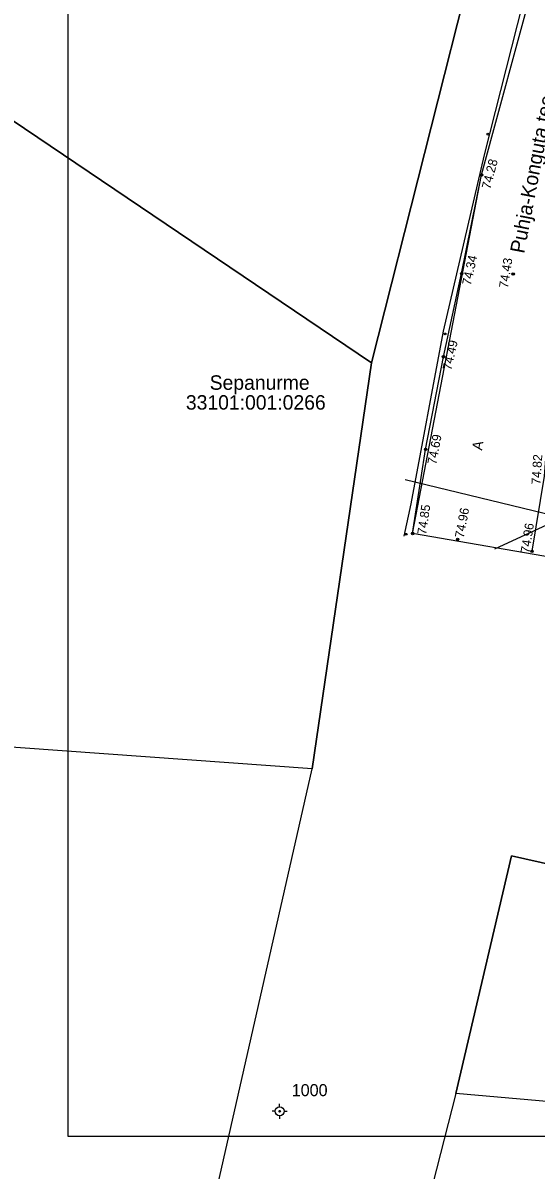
# Model space of a CAD drawing. Extents: x 634699 to 635451, y 6460026 to 6465351.
# Drawn here: x 635249.7 to 635292.2, y 6460842.3 to 6460937.5 of the extents above; entities that cross this region are included whole.
import ezdxf

# ---------------------------------------------------------------- set-up
doc = ezdxf.new("R2010")
doc.units = 0
for name, color, linetype in [('ALUSVORK', 7, 'Continuous'), ('KORGUS-EH2000', 7, 'Continuous'), ('KPOHULIIN', 7, 'Continuous'), ('MOOTMPUNKT', 7, 'Continuous'), ('MOOTPIIR', 7, 'Continuous'), ('PIIR', 7, 'Continuous'), ('SITRASS', 7, 'Continuous'), ('TEE', 7, 'Continuous'), ('VORMISTUS', 7, 'Continuous'), ('VTRASS', 7, 'Continuous')]:
    doc.layers.add(name, color=color, linetype=linetype)

msp = doc.modelspace()

# ---------------------------------------------------------------- linework, layer by layer
at = {"layer": 'ALUSVORK'}
for p, q in [((635270.954, 6460847.593), (635270.954, 6460847.843)), ((635270.579, 6460847.218), (635270.329, 6460847.218)), ((635270.954, 6460846.843), (635270.954, 6460846.593)), ((635271.329, 6460847.218), (635271.579, 6460847.218))]:
    msp.add_line(p, q, dxfattribs=at)
for radius in [0.375, 0.022]:
    msp.add_circle((635270.954, 6460847.218), radius, dxfattribs=at)
at = {"layer": 'KORGUS-EH2000'}
for centre in [(635287.703, 6460924.885), (635286.053, 6460916.704), (635290.33, 6460916.661), (635284.546, 6460909.798), (635283.067, 6460902.113), (635281.985, 6460895.14), (635285.715, 6460894.651), (635291.886, 6460893.67)]:
    msp.add_circle(centre, 0.1, dxfattribs=at)
at = {"layer": 'KPOHULIIN'}
msp.add_lwpolyline([(635288.813, 6460893.857), (635315.587, 6460906.224), (635322.42, 6460905.472)], dxfattribs=at)
at = {"layer": 'MOOTMPUNKT'}
for centre in [(635288.237, 6460928.261), (635287.703, 6460924.885), (635286.053, 6460916.704), (635290.33, 6460916.661), (635284.69, 6460911.694), (635284.546, 6460909.798), (635283.067, 6460902.113), (635281.448, 6460895.077), (635281.985, 6460895.14), (635285.715, 6460894.651), (635291.886, 6460893.67), (635270.954, 6460847.218)]:
    msp.add_circle(centre, 0.075, dxfattribs=at)
at = {"layer": 'MOOTPIIR'}
msp.add_lwpolyline([(635281.985, 6460895.14), (635287.703, 6460924.885), (635292.113, 6460941.08), (635296.603, 6460957.755), (635307.454, 6460965.235), (635315.455, 6460954.956), (635318.532, 6460952.134), (635321.794, 6460950.317), (635325.743, 6460949.101), (635330.476, 6460948.286), (635333.247, 6460948.826), (635337.103, 6460951.689), (635350.962, 6460929.622), (635358.173, 6460915.012), (635361.435, 6460901.219), (635363.081, 6460897.09), (635359.686, 6460893.558), (635375.324, 6460869.669), (635340.553, 6460871.697), (635339.368, 6460884.661), (635295.123, 6460892.868), (635281.985, 6460895.14)], dxfattribs=at)
at = {"layer": 'PIIR'}
for points in [[(635137.68, 6460265.16), (635210.82, 6460593.3), (635225.09, 6460658.43), (635254.02, 6460789.06), (635273.64, 6460875.63), (635278.57, 6460909.31), (635296.16, 6460978.78), (635307.26, 6461026.69), (635309.73, 6461036.05), (635318.33, 6461076.85), (635320.67, 6461090.84), (635323.59, 6461112.53), (635324.75, 6461126.26), (635324.12, 6461132.36), (635323.2, 6461176.25), (635318.73, 6461220.11), (635315.65, 6461244.23), (635313.17, 6461259.96), (635311.11, 6461269.21), (635312.89, 6461269.6), (635303.25, 6461308.91), (635287.01, 6461356.6), (635204.61, 6461528.19)], [(635325.21, 6461033.53), (635314.56, 6460986.69), (635311.19, 6460971.35), (635304.73, 6460943.36), (635297.29, 6460896.24), (635293.26, 6460878.06), (635301.99, 6460876.05), (635299.8, 6460866.25), (635290.2, 6460868.39), (635285.58, 6460848.68), (635271.44, 6460793.38), (635270.41, 6460786.9), (635256.67, 6460727.29), (635254.43, 6460718.3), (635241.01, 6460657.55), (635227.99, 6460593.6), (635208.25, 6460503.13), (635183.56, 6460401.14)], [(634853.05, 6460396.19), (634884.86, 6460534.9), (634888.38, 6460557.61), (634699.25, 6460612.36), (634712.23, 6460762.26), (634776.26, 6460751.84), (634920.64, 6460719.28), (634944.86, 6460713.12), (634946.76, 6460714.04), (634967.31, 6460804.27), (634981.7, 6460869.33), (634986.13, 6460871.81), (635186.88, 6460971.2), (635278.57, 6460909.31), (635273.64, 6460875.63), (635211.39, 6460880.09), (635196.19, 6460791.96), (635254.02, 6460789.06), (635225.09, 6460658.43), (635110.58, 6460679.83), (635094.04, 6460613.76), (635210.82, 6460593.3), (635137.68, 6460265.16)]]:
    msp.add_lwpolyline(points, dxfattribs=at)
for points in [[(635214.5, 6461089.02), (635219.62, 6461089.23), (635223.94, 6461088.38), (635228.83, 6461085.87), (635258.29, 6461064.7), (635307.26, 6461026.69), (635296.16, 6460978.78), (635278.57, 6460909.31), (635186.88, 6460971.2), (635096.6, 6461032.53)], [(635285.58, 6460848.68), (635290.2, 6460868.39), (635299.8, 6460866.25), (635301.99, 6460876.05), (635293.26, 6460878.06), (635297.29, 6460896.24), (635304.73, 6460943.36), (635308.86, 6460944.28), (635311.8, 6460942.78), (635316.11, 6460939.45), (635340.1, 6460914.81), (635346.9, 6460906.81), (635355.67, 6460895.26), (635372.77, 6460868.3), (635388.81, 6460841.1), (635392.98, 6460833.08), (635404.57, 6460810.09), (635360.08, 6460809.73), (635370.05, 6460856.81), (635336.05, 6460851.51), (635306.33, 6460846.87)]]:
    msp.add_lwpolyline(points, close=True, dxfattribs=at)
at = {"layer": 'SITRASS'}
msp.add_lwpolyline([(635290.747, 6460941.803), (635290.849, 6460941.659), (635291.116, 6460939.068), (635287.932, 6460926.54), (635284.529, 6460911.915), (635281.83, 6460897.594), (635281.266, 6460894.911)], dxfattribs=at)
at = {"layer": 'TEE'}
for points in [[(635281.985, 6460895.14), (635283.067, 6460902.113), (635284.546, 6460909.798), (635286.053, 6460916.704), (635287.703, 6460924.885), (635292.113, 6460941.08), (635296.603, 6460957.755)], [(635312.999, 6460945.879), (635313.494, 6460946.431), (635313.381, 6460946.841), (635312.581, 6460947.478), (635311.573, 6460947.627), (635309.912, 6460947.517), (635308.451, 6460947.343), (635307.026, 6460947.147), (635305.63, 6460946.983), (635304.284, 6460946.533), (635303.142, 6460945.873), (635302.311, 6460945.207), (635301.402, 6460943.948), (635300.493, 6460942.528), (635299.816, 6460941.132), (635299.475, 6460939.606), (635295.754, 6460923.651), (635294.823, 6460915.615), (635293.577, 6460908.427), (635292.902, 6460899.902), (635291.886, 6460893.67)]]:
    msp.add_lwpolyline(points, dxfattribs=at)
at = {"layer": 'VORMISTUS'}
msp.add_lwpolyline([(635450.908, 6460845.129), (635253.408, 6460845.129), (635253.408, 6460988.629), (635450.908, 6460988.629), (635450.908, 6460845.129)], dxfattribs=at)
at = {"layer": 'VTRASS'}
msp.add_lwpolyline([(635281.363, 6460899.623), (635329.119, 6460888.069), (635329.47, 6460886.497)], dxfattribs=at)

# ---------------------------------------------------------------- texts
at = {"layer": 'ALUSVORK'}
msp.add_text('1000', height=1, dxfattribs=at).set_placement((635271.954, 6460848.468))
at = {"layer": 'KORGUS-EH2000'}
for s, rotation, p in [('74.28', 75.36076, (635288.429, 6460923.657)), ('74.34', 77.45399, (635286.812, 6460915.675)), ('74.43', 81.0738, (635289.888, 6460915.457)), ('74.49', 77.38689, (635285.193, 6460908.632)), ('74.69', 79.46896, (635283.939, 6460900.818)), ('74.82', 86.34396, (635292.593, 6460899.178)), ('74.85', 81.69852, (635283.106, 6460895.005)), ('74.96', 79.30474, (635286.223, 6460894.729)), ('74.96', 81.20076, (635291.68, 6460893.466))]:
    msp.add_text(s, height=0.75, rotation=rotation, dxfattribs=at).set_placement(p)
at = {"layer": 'PIIR'}
for s, p in [('Sepanurme', (635265.146, 6460907.06)), ('33101:001:0266', (635263.172, 6460905.415))]:
    msp.add_text(s, height=1.2, dxfattribs=at).set_placement(p)
at = {"layer": 'TEE'}
for s, height, rotation, p in [('Puhja-Konguta tee', 1.2, 79.11949, (635291.237, 6460918.316)), ('A', 0.85, 80.19102, (635287.744, 6460901.998))]:
    msp.add_text(s, height=height, rotation=rotation, dxfattribs=at).set_placement(p)

doc.saveas('drawing.dxf')
